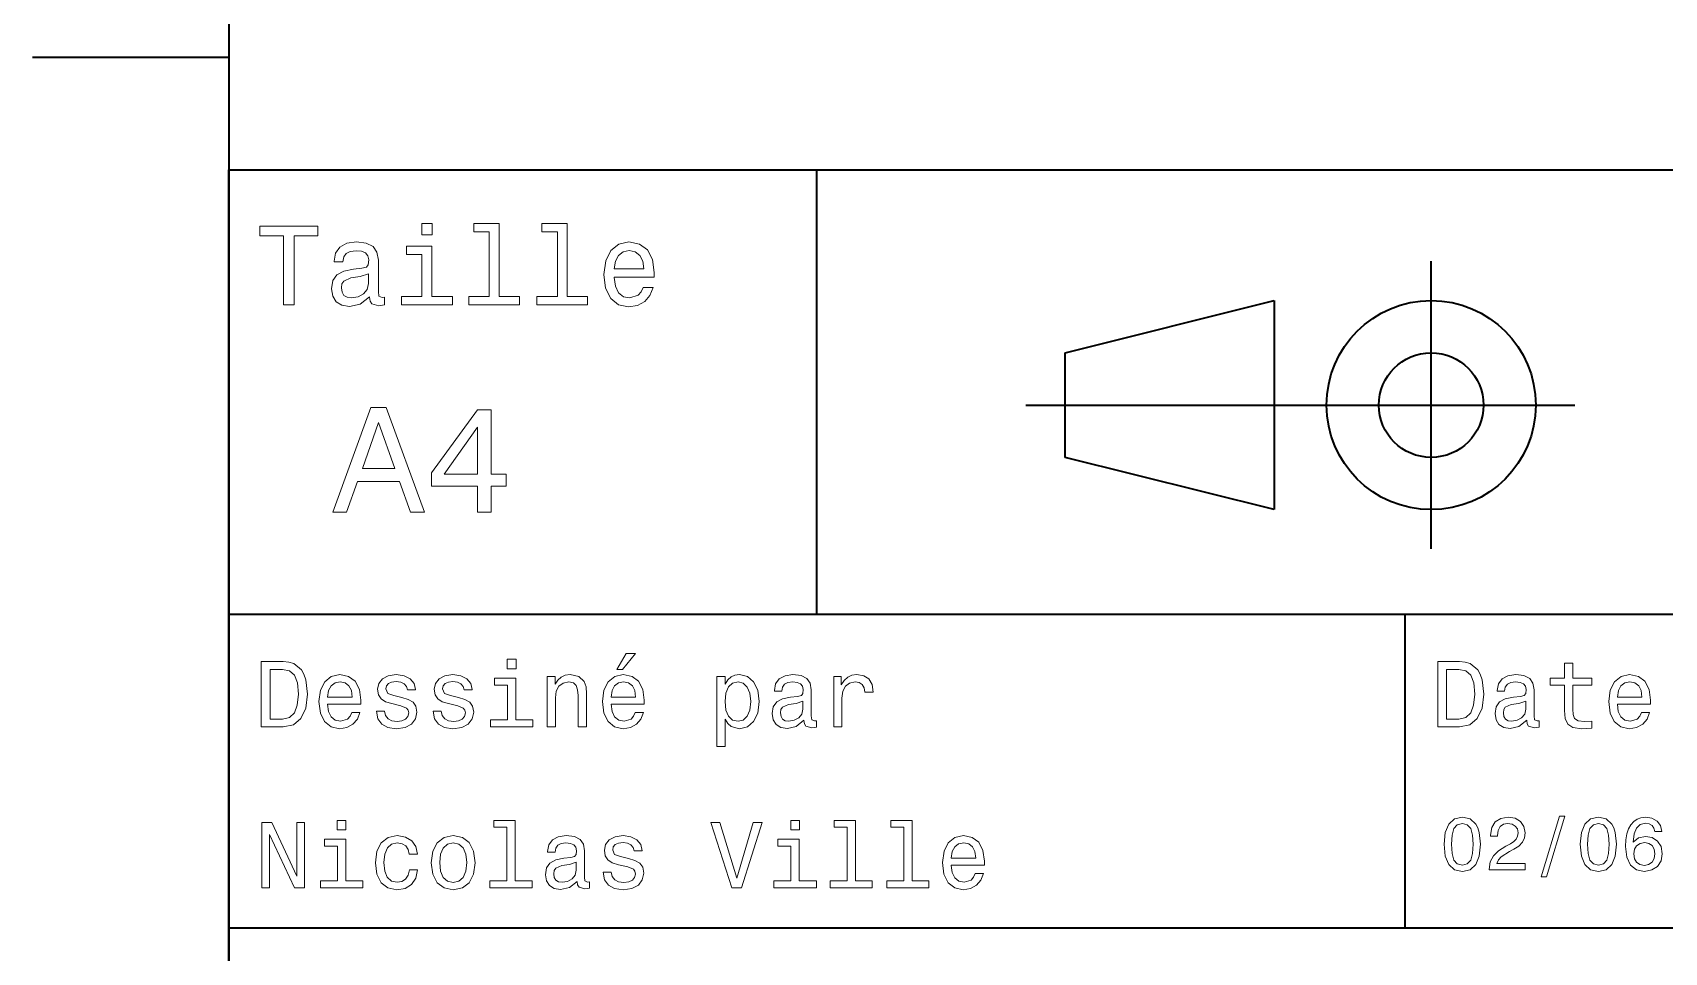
# Model space of a CAD drawing. Extents: x 0 to 210, y 0 to 297.
# Drawn here: x 2.5 to 64.9, y 40.1 to 75.2 of the extents above; entities that cross this region are included whole.
import ezdxf

# ---------------------------------------------------------------- set-up
doc = ezdxf.new("R2010")
doc.units = 0

msp = doc.modelspace()

# ---------------------------------------------------------------- linework, layer by layer
at = {"color": 7, "lineweight": 35}
for p, q in [((10, 287), (10, 10)), ((10, 10), (10, 70)), ((10, 70), (200, 70)), ((40.5, 61), (61.5, 61)), ((10, 53), (75, 53)), ((10, 41), (75, 41))]:
    msp.add_line(p, q, dxfattribs=at)
at = {"color": 7, "lineweight": 35, "ltscale": 0.1875}
msp.add_line((10, 74.300003), (2.5, 74.300003), dxfattribs=at)
at = {"color": 7, "lineweight": 35, "ltscale": 0.425}
msp.add_line((32.5, 53), (32.5, 70), dxfattribs=at)
at = {"color": 7, "lineweight": 35, "ltscale": 0.275}
msp.add_line((56, 55.5), (56, 66.5), dxfattribs=at)
at = {"color": 7, "lineweight": 35, "ltscale": 0.206155}
for p, q in [((42, 63), (50, 65)), ((50, 57), (42, 59))]:
    msp.add_line(p, q, dxfattribs=at)
at = {"color": 7, "lineweight": 35, "ltscale": 0.2}
msp.add_line((50, 65), (50, 57), dxfattribs=at)
at = {"color": 7, "lineweight": 35, "ltscale": 0.1}
msp.add_line((42, 59), (42, 63), dxfattribs=at)
at = {"color": 7, "lineweight": 35, "ltscale": 0.3}
msp.add_line((55, 41), (55, 53), dxfattribs=at)
at = {"color": 7, "lineweight": 13}
for points in [[(12.102305, 64.837173), (12.5, 64.837173), (12.5, 67.47406), (13.407782, 67.47406), (13.407782, 67.837173), (11.190202, 67.837173), (11.190202, 67.47406), (12.102305, 67.47406)], [(17.786743, 67.940918), (17.384727, 67.940918), (17.384727, 67.508644), (17.786743, 67.508644)], [(19.969742, 67.621033), (19.969742, 65.157059), (19.187321, 65.157059), (19.187321, 64.837173), (21.128242, 64.837173), (21.128242, 65.157059), (20.350145, 65.157059), (20.350145, 67.940918), (19.373199, 67.940918), (19.373199, 67.621033)], [(22.572048, 67.621033), (22.572048, 65.157059), (21.789627, 65.157059), (21.789627, 64.837173), (23.730549, 64.837173), (23.730549, 65.157059), (22.95245, 65.157059), (22.95245, 67.940918), (21.975506, 67.940918), (21.975506, 67.621033)], [(15.387609, 65.139771), (15.387609, 65.126801), (15.409222, 64.979828), (15.474064, 64.876076), (15.746398, 64.793945), (15.958214, 64.828529), (15.958214, 65.122475), (15.867435, 65.109505), (15.746398, 65.165703), (15.724785, 65.338615), (15.724785, 66.540344), (15.672911, 66.84726), (15.521614, 67.0634), (15.257925, 67.193085), (14.886168, 67.240631), (14.523055, 67.188759), (14.255043, 67.041786), (14.086455, 66.812675), (14.03026, 66.510086), (14.03026, 66.484146), (14.371758, 66.484146), (14.402018, 66.665703), (14.497118, 66.795387), (14.652739, 66.873199), (14.873199, 66.903458), (15.085014, 66.881844), (15.236311, 66.817001), (15.327089, 66.704605), (15.357349, 66.548988), (15.340057, 66.367432), (15.270893, 66.276657), (15.097982, 66.233429), (14.773775, 66.198845), (14.402018, 66.121033), (14.138329, 65.982704), (13.982709, 65.766571), (13.935159, 65.446686), (13.978386, 65.161385), (14.112392, 64.949562), (14.32853, 64.815559), (14.626801, 64.768013), (15.028818, 64.858788)], [(17.773775, 65.157059), (17.773775, 67.080688), (16.796829, 67.080688), (16.796829, 66.756485), (17.393372, 66.756485), (17.393372, 65.157059), (16.615274, 65.157059), (16.615274, 64.837173), (18.56052, 64.837173), (18.56052, 65.157059)], [(24.750721, 65.887604), (26.272335, 65.887604), (26.276657, 66.064842), (26.207493, 66.561958), (26.017292, 66.933716), (25.714699, 67.158501), (25.312681, 67.240631), (24.919308, 67.154175), (24.616714, 66.912102), (24.422192, 66.51873), (24.353027, 66), (24.417868, 65.4683), (24.612392, 65.079247), (24.910664, 64.837173), (25.299713, 64.755043), (25.636889, 64.811234), (25.913546, 64.958214), (26.116714, 65.191643), (26.233429, 65.502876), (25.857349, 65.502876), (25.779541, 65.329971), (25.667149, 65.200287), (25.347263, 65.096542), (25.100864, 65.144089), (24.914986, 65.295387), (24.793949, 65.541786), (24.750721, 65.874634)], [(24.750721, 66.207489), (24.798271, 66.50576), (24.914986, 66.726219), (25.09222, 66.860229), (25.325649, 66.907776), (25.554756, 66.860229), (25.731989, 66.726219), (25.840057, 66.50576), (25.878963, 66.207489)], [(15.344381, 65.649857), (15.292507, 65.425072), (15.154179, 65.252159), (14.946686, 65.139771), (14.691643, 65.100861), (14.527378, 65.122475), (14.410664, 65.191643), (14.337176, 65.312675), (14.315562, 65.481262), (14.332853, 65.632561), (14.402018, 65.740631), (14.678675, 65.861671), (15.028818, 65.913544), (15.344381, 66.017288)], [(13.982709, 56.9049), (14.512968, 56.9049), (14.933718, 58.080692), (16.53026, 58.080692), (16.951008, 56.9049), (17.492796, 56.9049), (16.028818, 60.910664), (15.440922, 60.910664)], [(19.521614, 56.9049), (20.040346, 56.9049), (20.040346, 57.896255), (20.61095, 57.896255), (20.61095, 58.357349), (20.040346, 58.357349), (20.040346, 60.818443), (19.51585, 60.818443), (17.763689, 58.403458), (17.763689, 57.896255), (19.521614, 57.896255)], [(15.118155, 58.570606), (15.73487, 60.334293), (16.351585, 58.570606)], [(18.247839, 58.357349), (19.521614, 60.149857), (19.521614, 58.357349)], [(12.080691, 51.190563), (11.248559, 51.190563), (11.248559, 48.690563), (12.080691, 48.690563), (12.473343, 48.769814), (12.76513, 49.011169), (12.945245, 49.40382), (13.010086, 49.940563), (12.95245, 50.488113), (12.880404, 50.70425), (12.779539, 50.877163), (12.487752, 51.111313), (12.29683, 51.168949)], [(20.992796, 51.27702), (20.65778, 51.27702), (20.65778, 50.916786), (20.992796, 50.916786)], [(24.847263, 50.88797), (25.059799, 50.88797), (25.560518, 51.500362), (25.207493, 51.500362)], [(57.080692, 51.190563), (56.248558, 51.190563), (56.248558, 48.690563), (57.080692, 48.690563), (57.473343, 48.769814), (57.765129, 49.011169), (57.945244, 49.40382), (58.010086, 49.940563), (57.95245, 50.488113), (57.880402, 50.70425), (57.779537, 50.877163), (57.487751, 51.111313), (57.296829, 51.168949)], [(12.055475, 50.891571), (12.32925, 50.837536), (12.516571, 50.671829), (12.628242, 50.376442), (12.664265, 49.940563), (12.62464, 49.519093), (12.512968, 49.223705), (12.322046, 49.047192), (12.055475, 48.989555), (11.583573, 48.989555), (11.583573, 50.891571)], [(13.784582, 49.565922), (15.052593, 49.565922), (15.056196, 49.713619), (14.998559, 50.127884), (14.840057, 50.437683), (14.587896, 50.625), (14.252882, 50.693443), (13.925072, 50.621399), (13.672911, 50.41967), (13.510807, 50.091862), (13.45317, 49.659584), (13.507204, 49.216499), (13.669309, 48.892292), (13.917868, 48.690563), (14.242075, 48.62212), (14.523055, 48.668949), (14.753602, 48.791428), (14.922911, 48.98595), (15.020173, 49.245319), (14.706772, 49.245319), (14.641931, 49.101227), (14.548271, 48.993156), (14.2817, 48.9067), (14.076368, 48.946327), (13.92147, 49.072407), (13.820605, 49.27774), (13.784582, 49.555115)], [(16.623199, 49.818085), (16.317003, 49.890129), (16.090057, 49.972984), (16.014408, 50.142292), (16.036022, 50.261169), (16.111671, 50.347622), (16.23415, 50.401657), (16.410664, 50.423271), (16.579971, 50.401657), (16.713257, 50.336815), (16.799711, 50.239555), (16.835735, 50.109871), (17.145533, 50.109871), (17.145533, 50.117077), (17.091499, 50.351227), (16.943804, 50.534943), (16.713257, 50.650219), (16.410664, 50.693443), (16.104467, 50.650219), (15.881124, 50.531342), (15.740634, 50.354828), (15.697407, 50.131485), (15.729827, 49.915348), (15.830692, 49.76405), (15.996398, 49.655983), (16.237753, 49.580334), (16.590778, 49.493877), (16.806915, 49.40382), (16.864553, 49.331772), (16.886168, 49.223705), (16.853746, 49.09042), (16.767292, 48.989555), (16.626801, 48.924713), (16.439482, 48.903099), (16.241354, 48.924713), (16.097263, 49.000362), (16, 49.122841), (15.960375, 49.292149), (15.654179, 49.292149), (15.704611, 49.003963), (15.852305, 48.795029), (16.086456, 48.668949), (16.410664, 48.62212), (16.749279, 48.668949), (16.997839, 48.795029), (17.149136, 48.996758), (17.203171, 49.259727), (17.163544, 49.486671), (17.051872, 49.641571), (16.868156, 49.742435)], [(18.791786, 49.818085), (18.485592, 49.890129), (18.258646, 49.972984), (18.182997, 50.142292), (18.204611, 50.261169), (18.28026, 50.347622), (18.402739, 50.401657), (18.57925, 50.423271), (18.74856, 50.401657), (18.881844, 50.336815), (18.9683, 50.239555), (19.004322, 50.109871), (19.314121, 50.109871), (19.314121, 50.117077), (19.260086, 50.351227), (19.112392, 50.534943), (18.881844, 50.650219), (18.57925, 50.693443), (18.273056, 50.650219), (18.049713, 50.531342), (17.909222, 50.354828), (17.865993, 50.131485), (17.898415, 49.915348), (17.999279, 49.76405), (18.164986, 49.655983), (18.406342, 49.580334), (18.759367, 49.493877), (18.975504, 49.40382), (19.033142, 49.331772), (19.054756, 49.223705), (19.022335, 49.09042), (18.935879, 48.989555), (18.795389, 48.924713), (18.60807, 48.903099), (18.409943, 48.924713), (18.26585, 49.000362), (18.168589, 49.122841), (18.128963, 49.292149), (17.822767, 49.292149), (17.873199, 49.003963), (18.020893, 48.795029), (18.255043, 48.668949), (18.57925, 48.62212), (18.917868, 48.668949), (19.166428, 48.795029), (19.317722, 48.996758), (19.371758, 49.259727), (19.332134, 49.486671), (19.220463, 49.641571), (19.036743, 49.742435)], [(22.181557, 48.690563), (22.498558, 48.690563), (22.498558, 49.807278), (22.530979, 50.063042), (22.635447, 50.250362), (22.79755, 50.365635), (23.013689, 50.408863), (23.1866, 50.372841), (23.294668, 50.275578), (23.348703, 50.113472), (23.366714, 49.897335), (23.366714, 48.690563), (23.683718, 48.690563), (23.683718, 49.962177), (23.669308, 50.217941), (23.604465, 50.430477), (23.39193, 50.625), (23.060518, 50.693443), (22.876801, 50.668228), (22.721901, 50.599785), (22.588615, 50.484512), (22.48415, 50.329613), (22.48415, 50.625), (22.181557, 50.625)], [(24.627522, 49.565922), (25.895533, 49.565922), (25.899136, 49.713619), (25.841499, 50.127884), (25.682997, 50.437683), (25.430836, 50.625), (25.095821, 50.693443), (24.768011, 50.621399), (24.51585, 50.41967), (24.353746, 50.091862), (24.296108, 49.659584), (24.350143, 49.216499), (24.512247, 48.892292), (24.760807, 48.690563), (25.085014, 48.62212), (25.365993, 48.668949), (25.596542, 48.791428), (25.76585, 48.98595), (25.863113, 49.245319), (25.549711, 49.245319), (25.484871, 49.101227), (25.391209, 48.993156), (25.12464, 48.9067), (24.919308, 48.946327), (24.764408, 49.072407), (24.663544, 49.27774), (24.627522, 49.555115)], [(28.986311, 50.326012), (28.986311, 50.625), (28.669308, 50.625), (28.669308, 47.941284), (28.986311, 47.941284), (28.986311, 48.98595), (29.097982, 48.816643), (29.224064, 48.704971), (29.541067, 48.62212), (29.84366, 48.690563), (30.081411, 48.895893), (30.236311, 49.2201), (30.293949, 49.659584), (30.236311, 50.095463), (30.081411, 50.41967), (29.84366, 50.621399), (29.541067, 50.693443), (29.368156, 50.671829), (29.220461, 50.603386), (29.094381, 50.488113)], [(32.005043, 48.942726), (32.005043, 48.931919), (32.023056, 48.809441), (32.077091, 48.722984), (32.304035, 48.654541), (32.480549, 48.683357), (32.480549, 48.928314), (32.4049, 48.917507), (32.304035, 48.96434), (32.286026, 49.108429), (32.286026, 50.109871), (32.242798, 50.365635), (32.116714, 50.54575), (31.896975, 50.65382), (31.587177, 50.693443), (31.284582, 50.650219), (31.061239, 50.52774), (30.92075, 50.336815), (30.87392, 50.084656), (30.87392, 50.063042), (31.158503, 50.063042), (31.183718, 50.21434), (31.26297, 50.322407), (31.392653, 50.387249), (31.57637, 50.412464), (31.752882, 50.394455), (31.878963, 50.34042), (31.954613, 50.246758), (31.979828, 50.117077), (31.965418, 49.965778), (31.907782, 49.890129), (31.763689, 49.854107), (31.493517, 49.825291), (31.183718, 49.760448), (30.963978, 49.645176), (30.834295, 49.465057), (30.79467, 49.19849), (30.830692, 48.960735), (30.942364, 48.784222), (31.122478, 48.67255), (31.371038, 48.632927), (31.706053, 48.708576)], [(33.143372, 48.690563), (33.460377, 48.690563), (33.460377, 49.796471), (33.492798, 50.063042), (33.590057, 50.253963), (33.748558, 50.369236), (33.961098, 50.408863), (34.119598, 50.383648), (34.238472, 50.3116), (34.31052, 50.189121), (34.335739, 50.023415), (34.656342, 50.023415), (34.613113, 50.315205), (34.49424, 50.524136), (34.296112, 50.650219), (34.02594, 50.693443), (33.84222, 50.664627), (33.68372, 50.592579), (33.543228, 50.4701), (33.431557, 50.304398), (33.431557, 50.625), (33.143372, 50.625)], [(57.055477, 50.891571), (57.32925, 50.837536), (57.516571, 50.671829), (57.628242, 50.376442), (57.664265, 49.940563), (57.624641, 49.519093), (57.51297, 49.223705), (57.322044, 49.047192), (57.055477, 48.989555), (56.583572, 48.989555), (56.583572, 50.891571)], [(59.656342, 48.942726), (59.656342, 48.931919), (59.674351, 48.809441), (59.728386, 48.722984), (59.95533, 48.654541), (60.131844, 48.683357), (60.131844, 48.928314), (60.056194, 48.917507), (59.95533, 48.96434), (59.937321, 49.108429), (59.937321, 50.109871), (59.894093, 50.365635), (59.768013, 50.54575), (59.548271, 50.65382), (59.238472, 50.693443), (58.935879, 50.650219), (58.712536, 50.52774), (58.572044, 50.336815), (58.525215, 50.084656), (58.525215, 50.063042), (58.809799, 50.063042), (58.835014, 50.21434), (58.914265, 50.322407), (59.043949, 50.387249), (59.227665, 50.412464), (59.404179, 50.394455), (59.530258, 50.34042), (59.605907, 50.246758), (59.631123, 50.117077), (59.616714, 49.965778), (59.559078, 49.890129), (59.414986, 49.854107), (59.144814, 49.825291), (58.835014, 49.760448), (58.615273, 49.645176), (58.485592, 49.465057), (58.445965, 49.19849), (58.481987, 48.960735), (58.593658, 48.784222), (58.773777, 48.67255), (59.022335, 48.632927), (59.357349, 48.708576)], [(61.100864, 50.289986), (61.100864, 49.320965), (61.122478, 49.007565), (61.223343, 48.791428), (61.425072, 48.665348), (61.767292, 48.62212), (62.14193, 48.640129), (62.14193, 48.913906), (61.868156, 48.892292), (61.619598, 48.921112), (61.486313, 49.011169), (61.428673, 49.162464), (61.41787, 49.375), (61.41787, 50.289986), (62.14193, 50.289986), (62.14193, 50.560158), (61.41787, 50.560158), (61.41787, 51.125721), (61.100864, 51.125721), (61.100864, 50.560158), (60.553314, 50.560158), (60.553314, 50.289986)], [(63.121758, 49.565922), (64.389771, 49.565922), (64.393372, 49.713619), (64.335739, 50.127884), (64.177231, 50.437683), (63.925072, 50.625), (63.590057, 50.693443), (63.262249, 50.621399), (63.010086, 50.41967), (62.847984, 50.091862), (62.790344, 49.659584), (62.844379, 49.216499), (63.006485, 48.892292), (63.255043, 48.690563), (63.57925, 48.62212), (63.860229, 48.668949), (64.090775, 48.791428), (64.260086, 48.98595), (64.357346, 49.245319), (64.043945, 49.245319), (63.979107, 49.101227), (63.885448, 48.993156), (63.618877, 48.9067), (63.413544, 48.946327), (63.258644, 49.072407), (63.15778, 49.27774), (63.121758, 49.555115)], [(13.784582, 49.832493), (13.824207, 50.081055), (13.92147, 50.264771), (14.069164, 50.376442), (14.263689, 50.416069), (14.454611, 50.376442), (14.602305, 50.264771), (14.692363, 50.081055), (14.724784, 49.832493)], [(20.981989, 48.957134), (20.981989, 50.560158), (20.167868, 50.560158), (20.167868, 50.289986), (20.664986, 50.289986), (20.664986, 48.957134), (20.016571, 48.957134), (20.016571, 48.690563), (21.637608, 48.690563), (21.637608, 48.957134)], [(24.627522, 49.832493), (24.667147, 50.081055), (24.764408, 50.264771), (24.912104, 50.376442), (25.106628, 50.416069), (25.29755, 50.376442), (25.445244, 50.264771), (25.535301, 50.081055), (25.567722, 49.832493)], [(29.487032, 48.9067), (29.274496, 48.953533), (29.119596, 49.097622), (29.022335, 49.331772), (28.989914, 49.659584), (29.022335, 49.983791), (29.119596, 50.217941), (29.274496, 50.358429), (29.487032, 50.408863), (29.681557, 50.358429), (29.836456, 50.21434), (29.933718, 49.98019), (29.96974, 49.659584), (29.933718, 49.335377), (29.836456, 49.097622), (29.681557, 48.953533)], [(63.121758, 49.832493), (63.161385, 50.081055), (63.258644, 50.264771), (63.406342, 50.376442), (63.600864, 50.416069), (63.791786, 50.376442), (63.939484, 50.264771), (64.029541, 50.081055), (64.061958, 49.832493)], [(31.969021, 49.367798), (31.925793, 49.180477), (31.81052, 49.036385), (31.637609, 48.942726), (31.425074, 48.910305), (31.288185, 48.928314), (31.190924, 48.98595), (31.129684, 49.086815), (31.111673, 49.227306), (31.126081, 49.353386), (31.183718, 49.443443), (31.414267, 49.544312), (31.706053, 49.587536), (31.969021, 49.673992)], [(59.620316, 49.367798), (59.577087, 49.180477), (59.461815, 49.036385), (59.288906, 48.942726), (59.07637, 48.910305), (58.93948, 48.928314), (58.84222, 48.98595), (58.780979, 49.086815), (58.76297, 49.227306), (58.777378, 49.353386), (58.835014, 49.443443), (59.065563, 49.544312), (59.357349, 49.587536), (59.620316, 49.673992)], [(11.262968, 42.530979), (11.561959, 42.530979), (11.561959, 44.580692), (12.520173, 42.530979), (12.90562, 42.530979), (12.90562, 45.030979), (12.603025, 45.030979), (12.603025, 42.981266), (11.65562, 45.030979), (11.262968, 45.030979)], [(14.487032, 45.117435), (14.152018, 45.117435), (14.152018, 44.757202), (14.487032, 44.757202)], [(20.643372, 44.850864), (20.643372, 42.79755), (19.991356, 42.79755), (19.991356, 42.530979), (21.608789, 42.530979), (21.608789, 42.79755), (20.960375, 42.79755), (20.960375, 45.117435), (20.146254, 45.117435), (20.146254, 44.850864)], [(30.059799, 45.03458), (29.432997, 42.905621), (28.788185, 45.03458), (28.445965, 45.03458), (29.252882, 42.530979), (29.613113, 42.530979), (30.402018, 45.03458)], [(31.835735, 45.117435), (31.500721, 45.117435), (31.500721, 44.757202), (31.835735, 44.757202)], [(33.6549, 44.850864), (33.6549, 42.79755), (33.002884, 42.79755), (33.002884, 42.530979), (34.620319, 42.530979), (34.620319, 42.79755), (33.971901, 42.79755), (33.971901, 45.117435), (33.157784, 45.117435), (33.157784, 44.850864)], [(35.82349, 44.850864), (35.82349, 42.79755), (35.171471, 42.79755), (35.171471, 42.530979), (36.78891, 42.530979), (36.78891, 42.79755), (36.140491, 42.79755), (36.140491, 45.117435), (35.32637, 45.117435), (35.32637, 44.850864)], [(56.498558, 44.201729), (56.541786, 43.749279), (56.677235, 43.426514), (56.893372, 43.230549), (57.193085, 43.167149), (57.489914, 43.230549), (57.706051, 43.426514), (57.838619, 43.749279), (57.884727, 44.201729), (57.838619, 44.651299), (57.783863, 44.829971), (57.706051, 44.976948), (57.489914, 45.172913), (57.193085, 45.239193), (56.893372, 45.172913), (56.677235, 44.974064), (56.541786, 44.651299)], [(56.775215, 44.201729), (56.798271, 44.550434), (56.870319, 44.801155), (57, 44.948128), (57.193085, 45), (57.383286, 44.948128), (57.51297, 44.801155), (57.585014, 44.550434), (57.60807, 44.201729), (57.585014, 43.850143), (57.51297, 43.599426), (57.383286, 43.45245), (57.193085, 43.403458), (57, 43.45245), (56.870319, 43.599426), (56.798271, 43.850143)], [(58.224785, 43.224785), (59.599426, 43.224785), (59.599426, 43.472622), (58.51297, 43.472622), (58.573486, 43.60807), (58.677235, 43.720463), (58.99712, 43.925072), (59.167149, 44.011528), (59.357349, 44.135448), (59.492798, 44.279541), (59.570606, 44.44957), (59.599426, 44.642651), (59.550434, 44.884727), (59.414986, 45.074928), (59.207493, 45.195965), (58.939484, 45.239193), (58.662827, 45.190201), (58.45245, 45.054756), (58.317005, 44.838619), (58.270893, 44.553314), (58.270893, 44.51297), (58.533142, 44.51297), (58.533142, 44.536022), (58.559078, 44.731991), (58.636887, 44.876083), (58.760807, 44.9683), (58.925072, 45), (59.09222, 44.971184), (59.216141, 44.899136), (59.296829, 44.786743), (59.325649, 44.645535), (59.305477, 44.51297), (59.250721, 44.400578), (59.158501, 44.302593), (59.0317, 44.216141), (58.861671, 44.12392), (58.57925, 43.945248), (58.380405, 43.755043), (58.262249, 43.524498), (58.224785, 43.233429)], [(60.213257, 42.956772), (60.412106, 42.956772), (61.109512, 45.279541), (60.907784, 45.279541)], [(61.703171, 44.201729), (61.746399, 43.749279), (61.881844, 43.426514), (62.097984, 43.230549), (62.397694, 43.167149), (62.694527, 43.230549), (62.910664, 43.426514), (63.043228, 43.749279), (63.089336, 44.201729), (63.043228, 44.651299), (62.988472, 44.829971), (62.910664, 44.976948), (62.694527, 45.172913), (62.397694, 45.239193), (62.097984, 45.172913), (61.881844, 44.974064), (61.746399, 44.651299)], [(61.979828, 44.201729), (62.002884, 44.550434), (62.074928, 44.801155), (62.204613, 44.948128), (62.397694, 45), (62.587898, 44.948128), (62.717579, 44.801155), (62.789627, 44.550434), (62.812679, 44.201729), (62.789627, 43.850143), (62.717579, 43.599426), (62.587898, 43.45245), (62.397694, 43.403458), (62.204613, 43.45245), (62.074928, 43.599426), (62.002884, 43.850143)], [(64.824211, 44.685879), (64.769455, 44.919308), (64.642654, 45.09222), (64.446686, 45.201729), (64.193085, 45.239193), (64.023056, 45.219021), (63.876083, 45.164265), (63.746399, 45.074928), (63.636887, 44.948128), (63.550434, 44.789627), (63.487034, 44.596542), (63.446686, 44.368877), (63.435158, 44.112392), (63.48127, 43.703171), (63.622478, 43.406342), (63.850143, 43.227665), (64.161385, 43.167149), (64.440926, 43.219021), (64.654182, 43.354469), (64.792511, 43.567726), (64.841499, 43.838619), (64.792511, 44.112392), (64.659943, 44.322769), (64.45533, 44.455334), (64.201729, 44.501442), (63.927956, 44.443806), (63.723343, 44.279541), (63.766571, 44.596542), (63.858791, 44.824207), (64, 44.959656), (64.195969, 45.005764), (64.340057, 44.982712), (64.44957, 44.922192), (64.521614, 44.821327), (64.559082, 44.685879)], [(14.476225, 42.79755), (14.476225, 44.400574), (13.662104, 44.400574), (13.662104, 44.130402), (14.159222, 44.130402), (14.159222, 42.79755), (13.510807, 42.79755), (13.510807, 42.530979), (15.131845, 42.530979), (15.131845, 42.79755)], [(16.907782, 43.824207), (17.221182, 43.824207), (17.15634, 44.112392), (17.001442, 44.339336), (16.760086, 44.479828), (16.446686, 44.533859), (16.100864, 44.461815), (15.837896, 44.260086), (15.67219, 43.932278), (15.614553, 43.492794), (15.668589, 43.056915), (15.830692, 42.732708), (16.086456, 42.530979), (16.435879, 42.462536), (16.745678, 42.516571), (16.987032, 42.667866), (17.152737, 42.905621), (17.224785, 43.222622), (16.92219, 43.222622), (16.868156, 43.020893), (16.767292, 42.869595), (16.623199, 42.775936), (16.446686, 42.747116), (16.226946, 42.793949), (16.068443, 42.938038), (15.971182, 43.172188), (15.938761, 43.503601), (15.971182, 43.827808), (16.072046, 44.061958), (16.23415, 44.206051), (16.446686, 44.256485), (16.634007, 44.224064), (16.774496, 44.141209), (16.868156, 44.004322)], [(17.750721, 43.496399), (17.808357, 43.056915), (17.974064, 42.732708), (18.237032, 42.530979), (18.590057, 42.462536), (18.939482, 42.530979), (19.20245, 42.729107), (19.368156, 43.053314), (19.429394, 43.496399), (19.368156, 43.935879), (19.20245, 44.263687), (18.939482, 44.461815), (18.590057, 44.533859), (18.237032, 44.461815), (17.974064, 44.260086), (17.808357, 43.935879)], [(23.330692, 42.783142), (23.330692, 42.772335), (23.348703, 42.649857), (23.402737, 42.5634), (23.629683, 42.494957), (23.806196, 42.523773), (23.806196, 42.76873), (23.730547, 42.757923), (23.629683, 42.804756), (23.611671, 42.948845), (23.611671, 43.950287), (23.568443, 44.206051), (23.442364, 44.386166), (23.222622, 44.494236), (22.912823, 44.533859), (22.610229, 44.490635), (22.386887, 44.368156), (22.246399, 44.177231), (22.199568, 43.925072), (22.199568, 43.903458), (22.48415, 43.903458), (22.509365, 44.054756), (22.588615, 44.162823), (22.7183, 44.227665), (22.902018, 44.25288), (23.078529, 44.234871), (23.204611, 44.180836), (23.280258, 44.087173), (23.305475, 43.957493), (23.291065, 43.806194), (23.233429, 43.730545), (23.089336, 43.694523), (22.819164, 43.665707), (22.509365, 43.600864), (22.289625, 43.485592), (22.159943, 43.305473), (22.120316, 43.038906), (22.15634, 42.801151), (22.268011, 42.624638), (22.448128, 42.512966), (22.696686, 42.473343), (23.0317, 42.548992)], [(25.29755, 43.658501), (24.991354, 43.730545), (24.764408, 43.8134), (24.688761, 43.982708), (24.710373, 44.101585), (24.786022, 44.188038), (24.908501, 44.242073), (25.085014, 44.263687), (25.254322, 44.242073), (25.387608, 44.177231), (25.474064, 44.079971), (25.510086, 43.950287), (25.819885, 43.950287), (25.819885, 43.957493), (25.76585, 44.191643), (25.618156, 44.375359), (25.387608, 44.490635), (25.085014, 44.533859), (24.778818, 44.490635), (24.555475, 44.371758), (24.414986, 44.195244), (24.371758, 43.971901), (24.404179, 43.755764), (24.505043, 43.604465), (24.67075, 43.496399), (24.912104, 43.42075), (25.265129, 43.334293), (25.481268, 43.244236), (25.538904, 43.172188), (25.560518, 43.064121), (25.528099, 42.930836), (25.441643, 42.829971), (25.301151, 42.765129), (25.113832, 42.743515), (24.915707, 42.765129), (24.771614, 42.840778), (24.674351, 42.963257), (24.634726, 43.132565), (24.328529, 43.132565), (24.378963, 42.844379), (24.526657, 42.635445), (24.760807, 42.509365), (25.085014, 42.462536), (25.42363, 42.509365), (25.67219, 42.635445), (25.823486, 42.837173), (25.877522, 43.100143), (25.837896, 43.327087), (25.726225, 43.481987), (25.542507, 43.582851)], [(31.824928, 42.79755), (31.824928, 44.400574), (31.010807, 44.400574), (31.010807, 44.130402), (31.507927, 44.130402), (31.507927, 42.79755), (30.85951, 42.79755), (30.85951, 42.530979), (32.480549, 42.530979), (32.480549, 42.79755)], [(37.639053, 43.406338), (38.907066, 43.406338), (38.910667, 43.554035), (38.853027, 43.9683), (38.694527, 44.278099), (38.442368, 44.465416), (38.107353, 44.533859), (37.779541, 44.461815), (37.527382, 44.260086), (37.365276, 43.932278), (37.30764, 43.5), (37.361675, 43.056915), (37.523781, 42.732708), (37.772339, 42.530979), (38.096542, 42.462536), (38.377525, 42.509365), (38.60807, 42.631844), (38.777382, 42.826366), (38.874641, 43.085735), (38.561241, 43.085735), (38.496399, 42.941643), (38.40274, 42.833572), (38.136169, 42.747116), (37.93084, 42.786743), (37.77594, 42.912823), (37.675076, 43.118156), (37.639053, 43.395531)], [(18.074928, 43.5), (18.107349, 43.824207), (18.208214, 44.058357), (18.370317, 44.20245), (18.590057, 44.25288), (18.806196, 44.20245), (18.9683, 44.061958), (19.069164, 43.824207), (19.105186, 43.5), (19.069164, 43.172188), (18.9683, 42.934437), (18.806196, 42.790344), (18.590057, 42.743515), (18.370317, 42.790344), (18.208214, 42.934437), (18.107349, 43.172188)], [(37.639053, 43.672909), (37.678677, 43.921471), (37.77594, 44.105186), (37.923634, 44.216858), (38.118156, 44.256485), (38.309082, 44.216858), (38.456776, 44.105186), (38.546833, 43.921471), (38.579254, 43.672909)], [(64.561958, 43.835735), (64.530258, 43.654179), (64.44957, 43.51585), (64.319885, 43.423634), (64.158501, 43.394814), (63.988472, 43.423634), (63.858791, 43.51297), (63.775215, 43.651299), (63.749279, 43.832855), (63.778099, 44.011528), (63.858791, 44.146976), (63.991356, 44.233429), (64.170029, 44.265129), (64.325653, 44.233429), (64.44957, 44.149857), (64.530258, 44.014412)], [(23.294668, 43.208214), (23.251442, 43.020893), (23.136166, 42.876801), (22.963257, 42.783142), (22.750721, 42.750721), (22.613832, 42.76873), (22.516571, 42.826366), (22.45533, 42.927231), (22.437321, 43.067722), (22.451729, 43.193802), (22.509365, 43.283859), (22.739914, 43.384727), (23.0317, 43.427952), (23.294668, 43.514408)]]:
    msp.add_lwpolyline(points, close=True, dxfattribs=at)
at = {"color": 7, "lineweight": 35}
for radius in [4, 2]:
    msp.add_circle((56, 61), radius, dxfattribs=at)

doc.saveas('drawing.dxf')
